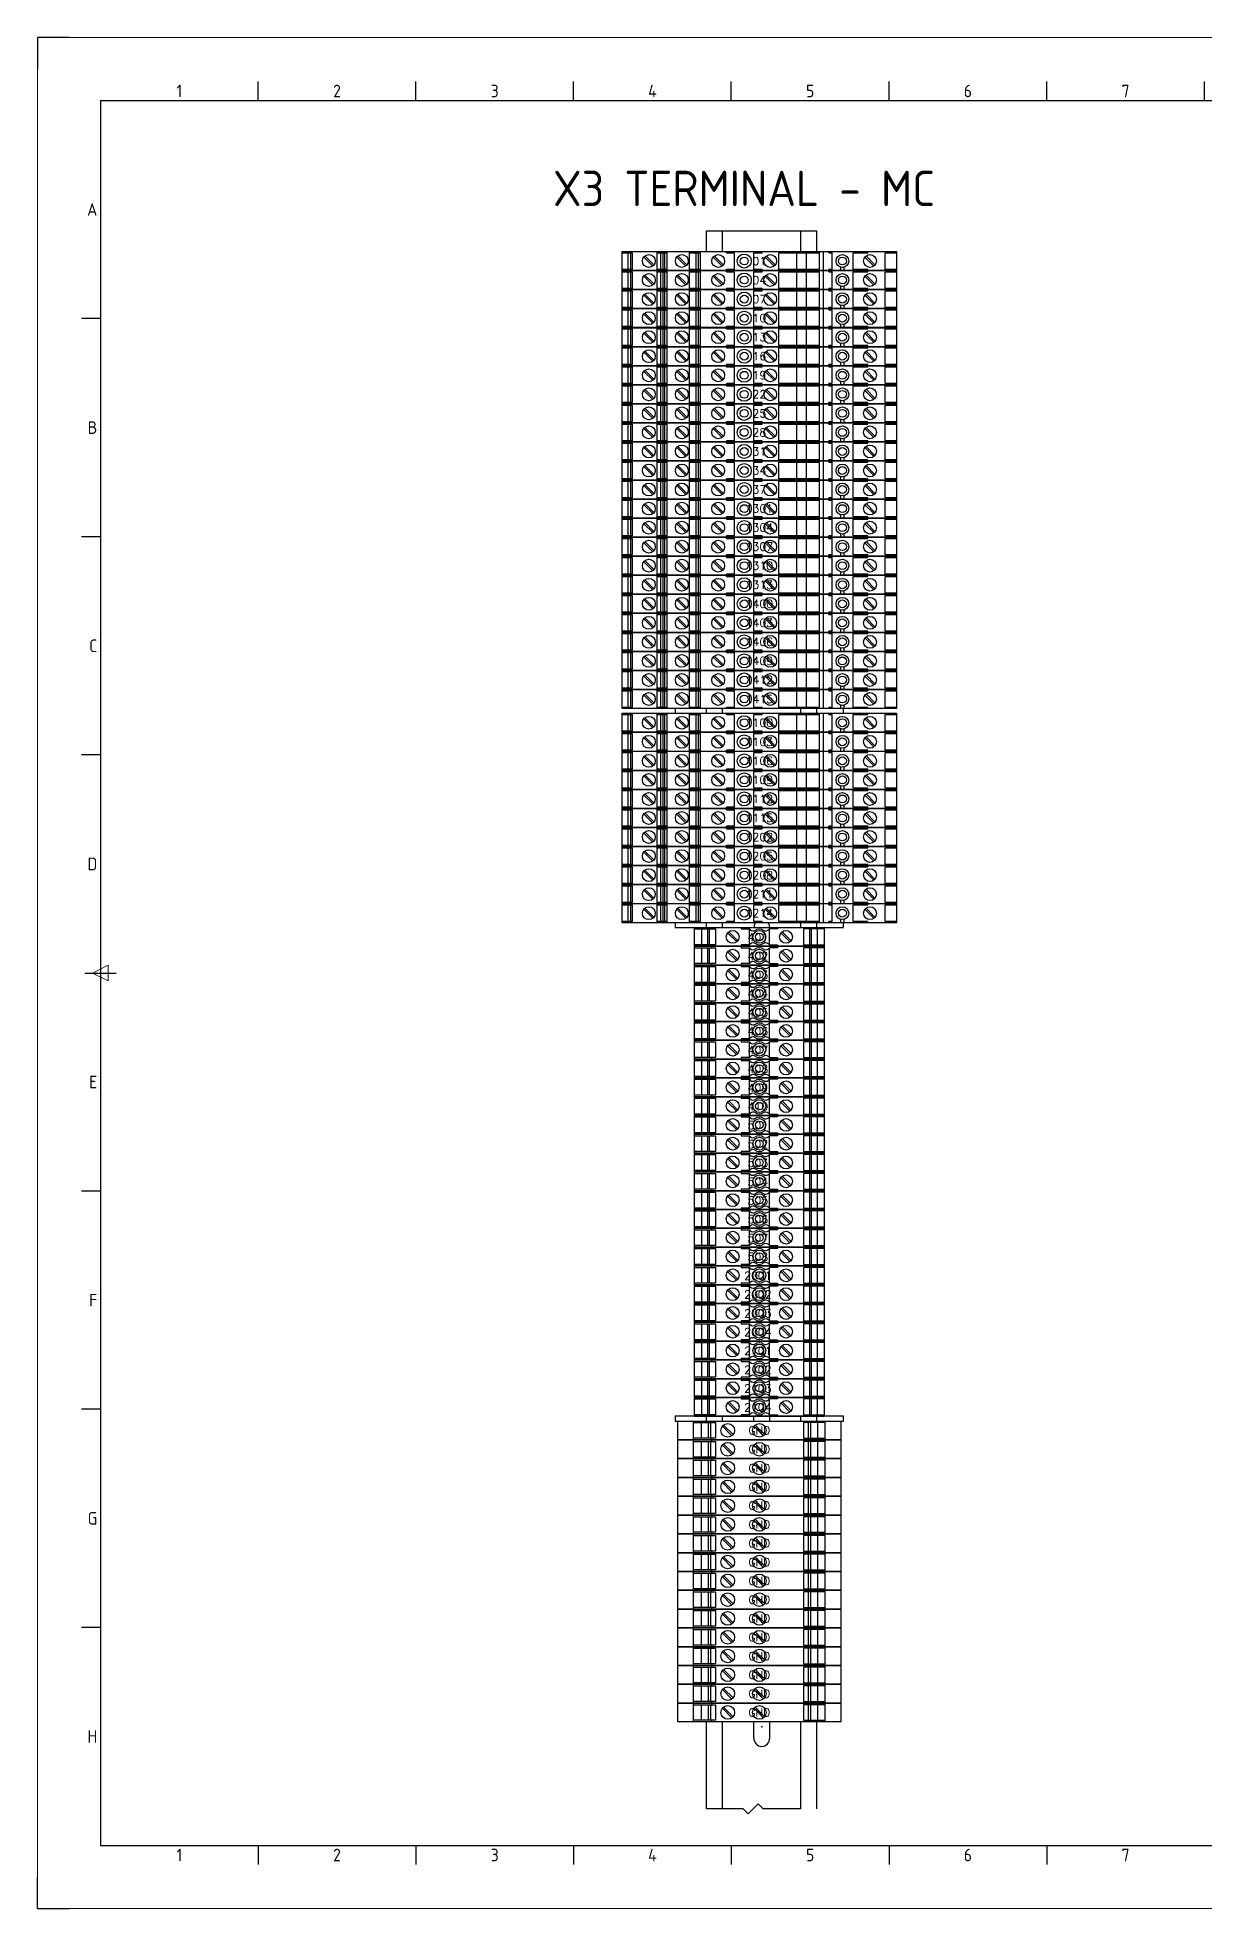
# Model space of a CAD drawing. Header units: inches. Extents: x 0 to 841, y 0 to 594.
# Drawn here: x 0 to 370, y 0 to 594 of the extents above; entities that cross this region are included whole.
import ezdxf
from ezdxf.enums import TextEntityAlignment as Align

# ---------------------------------------------------------------- set-up
doc = ezdxf.new("R2010")
doc.units = ezdxf.units.IN
doc.header["$LTSCALE"] = 12
for name, color, linetype in [('AE_BOR', 1, 'Continuous'), ('PTERM', 4, 'Continuous'), ('SYMS', 7, 'Continuous')]:
    doc.layers.add(name, color=color, linetype=linetype)
doc.styles.add('WD', font='romans.shx', dxfattribs={"bigfont": 'gbcbig.shx'})
doc.styles.add('WD_IEC', font='isocp2.shx', dxfattribs={"width": 0.9, "height": 4, "bigfont": 'gbcbig.shx'})

# ---------------------------------------------------------------- blocks, each defined once
blk = doc.blocks.new('gb_a1')
for p, q in [((20, 574), (20, 20)), ((20, 574), (821, 574)), ((20, 20), (821, 20))]:
    blk.add_line(p, q)
at = {"layer": 'AE_BOR', "lineweight": 30}
for p, q in [((10, 594), (0, 594)), ((0, 594), (0, 584)), ((0, 0), (0, 10)), ((0, 0), (10, 0))]:
    blk.add_line(p, q, dxfattribs=at)
at = {"layer": 'AE_BOR', "color": 1, "lineweight": 15}
for p, q in [((0, 594), (841, 594)), ((0, 0), (0, 594)), ((17.5, 297), (22.5, 299.5)), ((22.5, 294.5), (17.5, 297)), ((22.5, 299.5), (22.5, 294.5)), ((841, 0), (0, 0))]:
    blk.add_line(p, q, dxfattribs=at)
at = {"layer": 'AE_BOR'}
for p, q in [((70.0625, 574), (70.0625, 580)), ((120.125, 574), (120.125, 580)), ((170.1875, 574), (170.1875, 580)), ((220.25, 574), (220.25, 580)), ((270.3125, 574), (270.3125, 580)), ((320.375, 574), (320.375, 580)), ((370.4375, 574), (370.4375, 580)), ((20, 504.75), (14, 504.75)), ((20, 435.5), (14, 435.5)), ((20, 366.25), (14, 366.25)), ((20, 227.75), (14, 227.75)), ((20, 158.5), (14, 158.5)), ((20, 89.25), (14, 89.25)), ((70.0625, 20), (70.0625, 14)), ((120.125, 20), (120.125, 14)), ((170.1875, 20), (170.1875, 14)), ((220.25, 20), (220.25, 14)), ((270.3125, 20), (270.3125, 14)), ((320.375, 20), (320.375, 14))]:
    blk.add_line(p, q, dxfattribs=at)
at = {"layer": 'AE_BOR', "color": 2, "lineweight": 30}
blk.add_line((15, 297), (25, 297), dxfattribs=at)
at = {"layer": 'AE_BOR', "style": 'WD_IEC'}
for s, p in [('1', (45.03125, 575)), ('2', (95.09375, 575)), ('3', (145.15625, 575)), ('4', (195.21875, 575)), ('5', (245.28125, 575)), ('6', (295.34375, 575)), ('7', (345.40625, 575)), ('1', (45.03125, 15)), ('2', (95.09375, 15)), ('3', (145.15625, 15)), ('4', (195.21875, 15)), ('5', (245.28125, 15)), ('6', (295.34375, 15)), ('7', (345.40625, 15))]:
    blk.add_text(s, height=4, dxfattribs=at).set_placement(p, align=Align.CENTER)
for s, p in [('A', (19, 539.375)), ('B', (19, 470.125)), ('C', (19, 400.875)), ('D', (19, 331.625)), ('E', (19, 262.375)), ('F', (19, 193.125)), ('G', (19, 123.875)), ('H', (19, 54.625))]:
    blk.add_text(s, height=4, dxfattribs=at).set_placement(p, align=Align.MIDDLE_RIGHT)
blk = doc.blocks.new('VDIN7144$$1')
for p, q in [((-17.53, 850), (17.53, 850)), ((-17.53, 349.1), (-17.53, 850)), ((-12.45, 349.1), (-12.45, 850)), ((12.45, 349.1), (12.45, 850)), ((17.53, 349.1), (17.53, 850)), ((-2.54, 822.04), (-2.54, 828.96)), ((2.54, 822.04), (2.54, 828.96)), ((-2.54, 772.01), (-2.54, 778.92)), ((2.54, 772.01), (2.54, 778.92)), ((-2.54, 721.97), (-2.54, 728.88)), ((2.54, 721.97), (2.54, 728.88)), ((-2.54, 671.93), (-2.54, 678.84)), ((2.54, 671.93), (2.54, 678.84)), ((-2.54, 621.89), (-2.54, 628.8)), ((2.54, 621.89), (2.54, 628.8)), ((-2.54, 571.85), (-2.54, 578.77)), ((2.54, 571.85), (2.54, 578.77)), ((-2.54, 521.82), (-2.54, 528.73)), ((2.54, 521.82), (2.54, 528.73)), ((-2.54, 471.78), (-2.54, 478.69)), ((2.54, 471.78), (2.54, 478.69)), ((-2.54, 421.74), (-2.54, 428.65)), ((2.54, 421.74), (2.54, 428.65)), ((-2.54, 371.7), (-2.54, 378.61)), ((2.54, 371.7), (2.54, 378.61))]:
    blk.add_line(p, q)
for centre, start_param, end_param in [((0, 828.96), 4.712386, 7.853986), ((0, 822.04), 1.570796, 4.712386), ((0, 778.92), 4.712386, 7.853986), ((0, 772.01), 1.570796, 4.712386), ((0, 728.88), 4.712386, 7.853986), ((0, 721.97), 1.570796, 4.712386), ((0, 678.84), 4.712386, 7.853986), ((0, 671.93), 1.570796, 4.712386), ((0, 628.8), 4.712386, 7.853986), ((0, 621.89), 1.570796, 4.712386), ((0, 578.77), 4.712386, 7.853986), ((0, 571.85), 1.570796, 4.712386), ((0, 528.73), 4.712386, 7.853986), ((0, 521.82), 1.570796, 4.712386), ((0, 478.69), 4.712386, 7.853986), ((0, 471.78), 1.570796, 4.712386), ((0, 428.65), 4.712386, 7.853986), ((0, 421.74), 1.570796, 4.712386), ((0, 378.61), 4.712386, 7.853986), ((0, 371.7), 1.570796, 4.712386)]:
    blk.add_ellipse(centre, major_axis=(0, 2.77), ratio=0.917668, start_param=start_param, end_param=end_param)
for p in [(0, 825.5), (0, 775.46), (0, 725.42), (0, 675.39), (0, 625.35), (0, 575.31), (0, 525.27), (0, 475.23), (0, 425.2), (0, 375.16)]:
    blk.add_point(p)
at = {"layer": 'SYMS'}
for p, q in [((-1.13, 350.69), (-4.31, 347.51)), ((0.46, 349.1), (-1.13, 350.69)), ((-5.9, 349.1), (-17.53, 349.1)), ((-4.31, 347.51), (-5.9, 349.1)), ((12.45, 349.1), (0.46, 349.1))]:
    blk.add_line(p, q, dxfattribs=at)
blk = doc.blocks.new('1011-3jf')
at = {"style": 'WD', "flags": 1}
for tag, height, p in [('INST', 0.125, (0.008, 0.421)), ('LOC', 0.125, (0.008, 0.245)), ('CAT', 0.05, (0, -0.454)), ('WDBLKNAM', 0.05, (0, -0.525)), ('ASSYCODE', 0.05, (0, -0.684)), ('FP', 0.05, (0, -0.597)), ('FPT', 0.05, (0.141, -0.597))]:
    blk.add_attdef(tag, text='', height=height, dxfattribs=at).set_placement(p, align=Align.CENTER)
blk.add_attdef('L03PINL', text='', height=0.05, dxfattribs=at).set_placement((-1.317, -0.427), align=Align.MIDDLE_RIGHT)
blk.add_attdef('L03TERM', text='', height=0.1, dxfattribs=at).set_placement((0, -0.459), align=Align.MIDDLE_CENTER)
blk.add_attdef('L03PINR', text='', height=0.05, dxfattribs=at).set_placement((1.318, -0.427), align=Align.MIDDLE_LEFT)
blk.add_wipeout([(1.714, 0), (1.714, -0.238), (-1.714, -0.238), (-1.714, 0)])
for p, q in [((-1.277, -0.238), (-1.277, 0)), ((-1.153, -0.238), (-1.153, 0)), ((-0.872, -0.238), (-0.872, 0)), ((-0.412, -0.015), (-0.412, 0)), ((0.034, -0.015), (0.034, 0)), ((-1.714, -0.015), (-1.585, -0.015)), ((-1.585, -0.223), (-1.714, -0.223)), ((-1.638, -0.223), (-1.638, -0.015)), ((-1.608, -0.223), (-1.608, -0.015)), ((-1.585, -0.223), (-1.585, -0.015)), ((-1.332, -0.182), (-1.444, -0.07)), ((-1.318, -0.168), (-1.43, -0.056)), ((-1.277, -0.015), (-1.153, -0.015)), ((-1.153, -0.223), (-1.277, -0.223)), ((-1.233, -0.223), (-1.233, -0.015)), ((-1.202, -0.223), (-1.202, -0.015)), ((-1.182, -0.223), (-1.182, -0.015)), ((-0.92, -0.182), (-1.032, -0.07)), ((-0.906, -0.168), (-1.018, -0.056)), ((-0.872, -0.015), (-0.734, -0.015)), ((-0.734, -0.223), (-0.872, -0.223)), ((-0.788, -0.223), (-0.788, -0.015)), ((-0.76, -0.223), (-0.76, -0.015)), ((-0.734, -0.223), (-0.734, -0.015)), ((-0.465, -0.182), (-0.577, -0.07)), ((-0.451, -0.168), (-0.563, -0.056)), ((-0.412, -0.015), (-0.312, -0.015)), ((-0.412, -0.238), (-0.412, -0.223)), ((-0.312, -0.223), (-0.412, -0.223)), ((-0.312, -0.223), (-0.312, -0.015)), ((-0.067, -0.223), (-0.067, -0.015)), ((-0.067, -0.015), (0.034, -0.015)), ((0.034, -0.015), (-0.067, -0.015)), ((-0.067, -0.223), (0.034, -0.223)), ((0.034, -0.223), (-0.067, -0.223)), ((0.034, -0.238), (0.034, -0.223)), ((0.185, -0.182), (0.073, -0.07)), ((0.199, -0.168), (0.087, -0.056)), ((0.244, -0.223), (0.244, -0.015)), ((0.244, -0.015), (0.751, -0.015)), ((0.751, -0.223), (0.244, -0.223)), ((0.47, -0.223), (0.47, -0.015)), ((0.588, -0.223), (0.588, -0.015)), ((0.751, -0.238), (0.751, 0)), ((0.803, -0.238), (0.803, 0)), ((0.867, -0.015), (0.867, 0)), ((0.867, -0.015), (0.911, -0.015)), ((0.911, -0.223), (0.867, -0.223)), ((0.867, -0.238), (0.867, -0.223)), ((0.911, -0.223), (0.911, -0.015)), ((1.018, -0.238), (1.018, -0.196)), ((1.06, -0.238), (1.06, -0.196)), ((1.173, -0.223), (1.173, -0.015)), ((1.173, -0.015), (1.354, -0.015)), ((1.354, -0.223), (1.173, -0.223)), ((1.431, -0.182), (1.319, -0.07)), ((1.445, -0.168), (1.333, -0.056)), ((1.354, -0.015), (1.354, 0)), ((1.354, -0.238), (1.354, -0.223)), ((1.572, -0.223), (1.572, -0.015)), ((1.572, -0.015), (1.714, -0.015)), ((1.714, -0.223), (1.572, -0.223))]:
    blk.add_line(p, q)
blk.add_lwpolyline([(1.714, 0), (1.714, -0.238), (-1.714, -0.238), (-1.714, 0)], close=True)
for centre, radius in [((-1.381, -0.119), 0.08), ((-0.969, -0.119), 0.08), ((-0.514, -0.119), 0.08), ((-0.189, -0.119), 0.0875), ((-0.189, -0.119), 0.049), ((0.136, -0.119), 0.08), ((1.038, -0.119), 0.08), ((1.038, -0.119), 0.049), ((1.382, -0.119), 0.08)]:
    blk.add_circle(centre, radius)
for tag, height, p in [('P_TAGSTRIP', 0.125, (0.008, 0.068)), ('MFG', 0.05, (0, -0.382))]:
    blk.add_attdef(tag, text='', height=height, dxfattribs=at).set_placement(p, align=Align.CENTER)
at = {"style": 'WD', "width": 0.8}
for tag, p in [('L02WIRENOL', (-1.749, -0.242)), ('WIRENOL', (-1.749, -0.109)), ('L03WIRENOL', (-1.749, -0.374))]:
    blk.add_attdef(tag, text='', height=0.1, dxfattribs=at).set_placement(p, align=Align.MIDDLE_RIGHT)
at = {"style": 'WD'}
for tag in ['WIRENO', 'TERM']:
    blk.add_attdef(tag, text='', height=0.1, dxfattribs=at).set_placement((0, -0.119), align=Align.MIDDLE_CENTER)
at = {"style": 'WD', "width": 0.8}
for tag, p in [('WIRENOR', (1.75, -0.109)), ('L02WIRENOR', (1.75, -0.242)), ('L03WIRENOR', (1.75, -0.374))]:
    blk.add_attdef(tag, text='', height=0.1, dxfattribs=at).set_placement(p, align=Align.MIDDLE_LEFT)
at = {"style": 'WD', "flags": 1}
for tag, p in [('L02PINL', (-1.317, -0.362)), ('PINL', (-1.317, -0.296))]:
    blk.add_attdef(tag, text='', height=0.05, dxfattribs=at).set_placement(p, align=Align.MIDDLE_RIGHT)
blk.add_attdef('L02TERM', text='', height=0.1, dxfattribs=at).set_placement((0, -0.327), align=Align.MIDDLE_CENTER)
for tag, p in [('PINR', (1.318, -0.296)), ('L02PINR', (1.318, -0.362))]:
    blk.add_attdef(tag, text='', height=0.05, dxfattribs=at).set_placement(p, align=Align.MIDDLE_LEFT)
blk = doc.blocks.new('8WA1824')
blk.add_lwpolyline([(-1.05, -0.059), (1.05, -0.059), (1.05, 0), (-1.05, 0)], close=True)
blk = doc.blocks.new('1011-1df')
at = {"style": 'WD', "flags": 1}
for tag, height, p in [('INST', 0.125, (0.008, 0.421)), ('LOC', 0.125, (0.008, 0.245)), ('WDBLKNAM', 0.05, (0, -0.467)), ('ASSYCODE', 0.05, (0, -0.626)), ('FP', 0.05, (0, -0.539)), ('FPT', 0.05, (0.141, -0.539))]:
    blk.add_attdef(tag, text='', height=height, dxfattribs=at).set_placement(p, align=Align.CENTER)
blk.add_wipeout([(0.81, -0.235), (-0.81, -0.235), (-0.81, 0), (0.81, 0)])
for p, q in [((-0.81, -0.235), (-0.81, 0)), ((-0.81, 0), (0.81, 0)), ((-0.6, 0), (-0.6, -0.018)), ((-0.226, 0), (-0.226, -0.018)), ((-0.81, -0.018), (-0.55, -0.018)), ((-0.55, -0.217), (-0.81, -0.217)), ((-0.721, -0.018), (-0.721, -0.217)), ((-0.649, -0.018), (-0.649, -0.217)), ((-0.626, -0.018), (-0.626, -0.217)), ((-0.6, -0.217), (-0.6, -0.235)), ((-0.55, -0.018), (-0.55, -0.217)), ((-0.283, -0.181), (-0.396, -0.068)), ((-0.269, -0.167), (-0.382, -0.054)), ((-0.226, -0.018), (-0.125, -0.018)), ((-0.125, -0.217), (-0.226, -0.217)), ((-0.226, -0.217), (-0.226, -0.235)), ((-0.125, -0.217), (-0.125, -0.018)), ((0.226, -0.018), (0.125, -0.018)), ((0.125, -0.217), (0.125, -0.018)), ((0.125, -0.217), (0.226, -0.217)), ((0.226, 0), (0.226, -0.018)), ((0.226, -0.217), (0.226, -0.235)), ((0.382, -0.181), (0.269, -0.068)), ((0.396, -0.167), (0.283, -0.054)), ((0.81, -0.018), (0.55, -0.018)), ((0.55, -0.018), (0.55, -0.217)), ((0.55, -0.217), (0.81, -0.217)), ((0.6, 0), (0.6, -0.018)), ((0.6, -0.217), (0.6, -0.235)), ((0.626, -0.018), (0.626, -0.217)), ((0.649, -0.018), (0.649, -0.217)), ((0.721, -0.018), (0.721, -0.217)), ((0.81, 0), (0.81, -0.235)), ((0.81, -0.235), (-0.81, -0.235))]:
    blk.add_line(p, q)
blk.add_lwpolyline([(0.81, -0.235), (-0.81, -0.235), (-0.81, 0), (0.81, 0)], close=True)
for centre, radius in [((-0.333, -0.118), 0.08), ((0, -0.118), 0.08), ((0, -0.118), 0.0469), ((0.333, -0.118), 0.08)]:
    blk.add_circle(centre, radius)
for centre, radius, start, end in [((-0.076, 0.018), 0.0609, 216.5114, 283.3922), ((-0.076, -0.253), 0.0609, 76.6078, 143.4886), ((0, -0.118), 0.0985, 50.9846, 129.0154), ((0, -0.118), 0.0985, 230.9846, 309.0154), ((0.076, 0.018), 0.0609, 256.6078, 323.4886), ((0.076, -0.253), 0.0609, 36.5114, 103.3922)]:
    blk.add_arc(centre, radius, start, end)
for tag, height, p in [('P_TAGSTRIP', 0.125, (0.008, 0.068)), ('MFG', 0.05, (0, -0.324)), ('CAT', 0.05, (0, -0.396))]:
    blk.add_attdef(tag, text='', height=height, dxfattribs=at).set_placement(p, align=Align.CENTER)
at = {"style": 'WD', "width": 0.8}
blk.add_attdef('WIRENOL', text='', height=0.1, dxfattribs=at).set_placement((-0.868, -0.118), align=Align.MIDDLE_RIGHT)
at = {"style": 'WD', "flags": 1}
blk.add_attdef('TERMDESCL', text='', height=0.05, dxfattribs=at).set_placement((-0.866, -0.232), align=Align.MIDDLE_RIGHT)
at = {"style": 'WD'}
for tag in ['WIRENO', 'TERM']:
    blk.add_attdef(tag, text='', height=0.1, dxfattribs=at).set_placement((-0.018, -0.123), align=Align.MIDDLE_CENTER)
at = {"style": 'WD', "flags": 1}
blk.add_attdef('TERMDESCR', text='', height=0.05, dxfattribs=at).set_placement((0.88, -0.232), align=Align.MIDDLE_LEFT)
at = {"style": 'WD', "width": 0.8}
blk.add_attdef('WIRENOR', text='', height=0.1, dxfattribs=at).set_placement((0.88, -0.118), align=Align.MIDDLE_LEFT)
blk = doc.blocks.new('10111pf1')
at = {"style": 'WD', "flags": 1}
for tag, height, p in [('INST', 0.125, (0.008, 0.421)), ('LOC', 0.125, (0.008, 0.245)), ('WDBLKNAM', 0.05, (0, -0.494)), ('CAT', 0.05, (0, -0.422)), ('ASSYCODE', 0.05, (0, -0.652)), ('FP', 0.05, (0, -0.565)), ('FPT', 0.05, (0.141, -0.565))]:
    blk.add_attdef(tag, text='', height=height, dxfattribs=at).set_placement(p, align=Align.CENTER)
blk.add_wipeout([(1.018, -0.235), (-1.018, -0.235), (-1.018, 0), (1.018, 0)])
for p, q in [((-0.821, -0.235), (-0.821, 0)), ((-0.599, 0), (-0.599, -0.02)), ((-0.821, -0.02), (-0.55, -0.02)), ((-0.55, -0.215), (-0.821, -0.215)), ((-0.728, -0.02), (-0.728, -0.215)), ((-0.641, -0.02), (-0.641, -0.215)), ((-0.612, -0.02), (-0.612, -0.215)), ((-0.599, -0.215), (-0.599, -0.235)), ((-0.55, -0.02), (-0.55, -0.215)), ((-0.342, -0.184), (-0.462, -0.065)), ((-0.328, -0.17), (-0.448, -0.051)), ((0.053, -0.184), (-0.067, -0.065)), ((0.067, -0.17), (-0.053, -0.051)), ((0.821, -0.02), (0.55, -0.02)), ((0.55, -0.02), (0.55, -0.215)), ((0.55, -0.215), (0.821, -0.215)), ((0.599, 0), (0.599, -0.02)), ((0.599, -0.215), (0.599, -0.235)), ((0.612, -0.02), (0.612, -0.215)), ((0.641, -0.02), (0.641, -0.215)), ((0.728, -0.02), (0.728, -0.215)), ((0.821, -0.235), (0.821, 0))]:
    blk.add_line(p, q)
blk.add_lwpolyline([(1.018, -0.235), (-1.018, -0.235), (-1.018, 0), (1.018, 0)], close=True)
for centre in [(-0.395, -0.117), (0, -0.117)]:
    blk.add_circle(centre, 0.085)
for tag, height, p in [('P_TAGSTRIP', 0.125, (0.008, 0.068)), ('MFG', 0.05, (0, -0.351))]:
    blk.add_attdef(tag, text='', height=height, dxfattribs=at).set_placement(p, align=Align.CENTER)
at = {"style": 'WD', "width": 0.8}
blk.add_attdef('WIRENOL', text='', height=0.1, dxfattribs=at).set_placement((-1.087, -0.117), align=Align.MIDDLE_RIGHT)
at = {"style": 'WD', "flags": 1}
blk.add_attdef('TERMDESCL', text='', height=0.05, dxfattribs=at).set_placement((-1.085, -0.232), align=Align.MIDDLE_RIGHT)
at = {"style": 'WD'}
for tag in ['WIRENO', 'TERM']:
    blk.add_attdef(tag, text='', height=0.1, dxfattribs=at).set_placement((0, -0.117), align=Align.MIDDLE_CENTER)
at = {"style": 'WD', "flags": 1}
blk.add_attdef('TERMDESCR', text='', height=0.05, dxfattribs=at).set_placement((1.086, -0.232), align=Align.MIDDLE_LEFT)
at = {"style": 'WD', "width": 0.8}
blk.add_attdef('WIRENOR', text='', height=0.1, dxfattribs=at).set_placement((1.083, -0.117), align=Align.MIDDLE_LEFT)

msp = doc.modelspace()

# ---------------------------------------------------------------- block references
for name, p in [('gb_a1', (0, 0)), ('VDIN7144$$1', (229.91, -317.45))]:
    msp.add_blockref(name, p)

# ---------------------------------------------------------------- texts
at = {"style": 'WD_IEC'}
msp.add_text('X3 TERMINAL - MC', height=11.25, dxfattribs=at).set_placement((163.65, 540.45))

# ---------------------------------------------------------------- next in the draw order: block references
ref = msp.add_blockref('1011-3jf', (229.15, 526.04), dxfattribs=dict(xscale=25.40000000000001, yscale=25.40000000000001, zscale=25.40000000000001))
ref.add_attrib('TERM', '01', dxfattribs={"layer": 'PTERM', "height": 2.54, "style": 'WD'}).set_placement((229.15, 523.02), align=Align.MIDDLE_CENTER)

# ---------------------------------------------------------------- next in the draw order: block references
ref = msp.add_blockref('1011-3jf', (229.15, 520), dxfattribs=dict(xscale=25.40000000000001, yscale=25.40000000000001, zscale=25.40000000000001))
ref.add_attrib('TERM', '04', dxfattribs={"layer": 'PTERM', "height": 2.54, "style": 'WD'}).set_placement((229.15, 516.97), align=Align.MIDDLE_CENTER)

# ---------------------------------------------------------------- next in the draw order: block references
ref = msp.add_blockref('1011-3jf', (229.15, 513.95), dxfattribs=dict(xscale=25.40000000000001, yscale=25.40000000000001, zscale=25.40000000000001))
ref.add_attrib('TERM', '07', dxfattribs={"layer": 'PTERM', "height": 2.54, "style": 'WD'}).set_placement((229.15, 510.93), align=Align.MIDDLE_CENTER)

# ---------------------------------------------------------------- next in the draw order: block references
ref = msp.add_blockref('1011-3jf', (229.15, 507.91), dxfattribs=dict(xscale=25.40000000000001, yscale=25.40000000000001, zscale=25.40000000000001))
ref.add_attrib('TERM', '10', dxfattribs={"layer": 'PTERM', "height": 2.54, "style": 'WD'}).set_placement((229.15, 504.88), align=Align.MIDDLE_CENTER)

# ---------------------------------------------------------------- next in the draw order: block references
ref = msp.add_blockref('1011-3jf', (229.15, 501.86), dxfattribs=dict(xscale=25.40000000000001, yscale=25.40000000000001, zscale=25.40000000000001))
ref.add_attrib('TERM', '13', dxfattribs={"layer": 'PTERM', "height": 2.54, "style": 'WD'}).set_placement((229.15, 498.84), align=Align.MIDDLE_CENTER)

# ---------------------------------------------------------------- next in the draw order: block references
ref = msp.add_blockref('1011-3jf', (229.15, 495.82), dxfattribs=dict(xscale=25.40000000000001, yscale=25.40000000000001, zscale=25.40000000000001))
ref.add_attrib('TERM', '16', dxfattribs={"layer": 'PTERM', "height": 2.54, "style": 'WD'}).set_placement((229.15, 492.79), align=Align.MIDDLE_CENTER)

# ---------------------------------------------------------------- next in the draw order: block references
ref = msp.add_blockref('1011-3jf', (229.15, 489.77), dxfattribs=dict(xscale=25.40000000000001, yscale=25.40000000000001, zscale=25.40000000000001))
ref.add_attrib('TERM', '19', dxfattribs={"layer": 'PTERM', "height": 2.54, "style": 'WD'}).set_placement((229.15, 486.75), align=Align.MIDDLE_CENTER)

# ---------------------------------------------------------------- next in the draw order: block references
ref = msp.add_blockref('1011-3jf', (229.15, 483.73), dxfattribs=dict(xscale=25.40000000000001, yscale=25.40000000000001, zscale=25.40000000000001))
ref.add_attrib('TERM', '22', dxfattribs={"layer": 'PTERM', "height": 2.54, "style": 'WD'}).set_placement((229.15, 480.7), align=Align.MIDDLE_CENTER)

# ---------------------------------------------------------------- next in the draw order: block references
ref = msp.add_blockref('1011-3jf', (229.15, 477.68), dxfattribs=dict(xscale=25.40000000000001, yscale=25.40000000000001, zscale=25.40000000000001))
ref.add_attrib('TERM', '25', dxfattribs={"layer": 'PTERM', "height": 2.54, "style": 'WD'}).set_placement((229.15, 474.66), align=Align.MIDDLE_CENTER)

# ---------------------------------------------------------------- next in the draw order: block references
ref = msp.add_blockref('1011-3jf', (229.15, 471.64), dxfattribs=dict(xscale=25.40000000000001, yscale=25.40000000000001, zscale=25.40000000000001))
ref.add_attrib('TERM', '28', dxfattribs={"layer": 'PTERM', "height": 2.54, "style": 'WD'}).set_placement((229.15, 468.61), align=Align.MIDDLE_CENTER)

# ---------------------------------------------------------------- next in the draw order: block references
ref = msp.add_blockref('1011-3jf', (229.15, 465.59), dxfattribs=dict(xscale=25.40000000000001, yscale=25.40000000000001, zscale=25.40000000000001))
ref.add_attrib('TERM', '31', dxfattribs={"layer": 'PTERM', "height": 2.54, "style": 'WD'}).set_placement((229.15, 462.57), align=Align.MIDDLE_CENTER)

# ---------------------------------------------------------------- next in the draw order: block references
ref = msp.add_blockref('1011-3jf', (229.15, 459.54), dxfattribs=dict(xscale=25.40000000000001, yscale=25.40000000000001, zscale=25.40000000000001))
ref.add_attrib('TERM', '34', dxfattribs={"layer": 'PTERM', "height": 2.54, "style": 'WD'}).set_placement((229.15, 456.52), align=Align.MIDDLE_CENTER)

# ---------------------------------------------------------------- next in the draw order: block references
ref = msp.add_blockref('1011-3jf', (229.15, 453.5), dxfattribs=dict(xscale=25.40000000000001, yscale=25.40000000000001, zscale=25.40000000000001))
ref.add_attrib('TERM', '37', dxfattribs={"layer": 'PTERM', "height": 2.54, "style": 'WD'}).set_placement((229.15, 450.48), align=Align.MIDDLE_CENTER)

# ---------------------------------------------------------------- next in the draw order: block references
ref = msp.add_blockref('1011-3jf', (229.15, 447.45), dxfattribs=dict(xscale=25.40000000000001, yscale=25.40000000000001, zscale=25.40000000000001))
ref.add_attrib('TERM', '1301', dxfattribs={"layer": 'PTERM', "height": 2.54, "style": 'WD'}).set_placement((229.15, 444.43), align=Align.MIDDLE_CENTER)

# ---------------------------------------------------------------- next in the draw order: block references
ref = msp.add_blockref('1011-3jf', (229.15, 441.41), dxfattribs=dict(xscale=25.40000000000001, yscale=25.40000000000001, zscale=25.40000000000001))
ref.add_attrib('TERM', '1304', dxfattribs={"layer": 'PTERM', "height": 2.54, "style": 'WD'}).set_placement((229.15, 438.39), align=Align.MIDDLE_CENTER)

# ---------------------------------------------------------------- next in the draw order: block references
ref = msp.add_blockref('1011-3jf', (229.15, 435.36), dxfattribs=dict(xscale=25.40000000000001, yscale=25.40000000000001, zscale=25.40000000000001))
ref.add_attrib('TERM', '1307', dxfattribs={"layer": 'PTERM', "height": 2.54, "style": 'WD'}).set_placement((229.15, 432.34), align=Align.MIDDLE_CENTER)

# ---------------------------------------------------------------- next in the draw order: block references
ref = msp.add_blockref('1011-3jf', (229.15, 429.32), dxfattribs=dict(xscale=25.40000000000001, yscale=25.40000000000001, zscale=25.40000000000001))
ref.add_attrib('TERM', '1310', dxfattribs={"layer": 'PTERM', "height": 2.54, "style": 'WD'}).set_placement((229.15, 426.3), align=Align.MIDDLE_CENTER)

# ---------------------------------------------------------------- next in the draw order: block references
ref = msp.add_blockref('1011-3jf', (229.15, 423.27), dxfattribs=dict(xscale=25.40000000000001, yscale=25.40000000000001, zscale=25.40000000000001))
ref.add_attrib('TERM', '1313', dxfattribs={"layer": 'PTERM', "height": 2.54, "style": 'WD'}).set_placement((229.15, 420.25), align=Align.MIDDLE_CENTER)

# ---------------------------------------------------------------- next in the draw order: block references
ref = msp.add_blockref('1011-3jf', (229.15, 417.23), dxfattribs=dict(xscale=25.40000000000001, yscale=25.40000000000001, zscale=25.40000000000001))
ref.add_attrib('TERM', '1400', dxfattribs={"layer": 'PTERM', "height": 2.54, "style": 'WD'}).set_placement((229.15, 414.2), align=Align.MIDDLE_CENTER)

# ---------------------------------------------------------------- next in the draw order: block references
ref = msp.add_blockref('1011-3jf', (229.15, 411.18), dxfattribs=dict(xscale=25.40000000000001, yscale=25.40000000000001, zscale=25.40000000000001))
ref.add_attrib('TERM', '1403', dxfattribs={"layer": 'PTERM', "height": 2.54, "style": 'WD'}).set_placement((229.15, 408.16), align=Align.MIDDLE_CENTER)

# ---------------------------------------------------------------- next in the draw order: block references
ref = msp.add_blockref('1011-3jf', (229.15, 405.14), dxfattribs=dict(xscale=25.40000000000001, yscale=25.40000000000001, zscale=25.40000000000001))
ref.add_attrib('TERM', '1406', dxfattribs={"layer": 'PTERM', "height": 2.54, "style": 'WD'}).set_placement((229.15, 402.11), align=Align.MIDDLE_CENTER)

# ---------------------------------------------------------------- next in the draw order: block references
ref = msp.add_blockref('1011-3jf', (229.15, 399.09), dxfattribs=dict(xscale=25.40000000000001, yscale=25.40000000000001, zscale=25.40000000000001))
ref.add_attrib('TERM', '1409', dxfattribs={"layer": 'PTERM', "height": 2.54, "style": 'WD'}).set_placement((229.15, 396.07), align=Align.MIDDLE_CENTER)

# ---------------------------------------------------------------- next in the draw order: block references
ref = msp.add_blockref('1011-3jf', (229.15, 393.05), dxfattribs=dict(xscale=25.40000000000001, yscale=25.40000000000001, zscale=25.40000000000001))
ref.add_attrib('TERM', '1412', dxfattribs={"layer": 'PTERM', "height": 2.54, "style": 'WD'}).set_placement((229.15, 390.02), align=Align.MIDDLE_CENTER)

# ---------------------------------------------------------------- next in the draw order: block references
ref = msp.add_blockref('1011-3jf', (229.15, 387), dxfattribs=dict(xscale=25.40000000000001, yscale=25.40000000000001, zscale=25.40000000000001))
ref.add_attrib('TERM', '1415', dxfattribs={"layer": 'PTERM', "height": 2.54, "style": 'WD'}).set_placement((229.15, 383.98), align=Align.MIDDLE_CENTER)

# ---------------------------------------------------------------- next in the draw order: block references
at = {"xscale": 25.40000000000001, "yscale": 25.40000000000001, "zscale": 25.40000000000001}
msp.add_blockref('8WA1824', (229.15, 380.96), dxfattribs=at)

# ---------------------------------------------------------------- next in the draw order: block references
ref = msp.add_blockref('1011-3jf', (229.15, 379.46), dxfattribs=dict(xscale=25.40000000000001, yscale=25.40000000000001, zscale=25.40000000000001))
ref.add_attrib('TERM', '1100', dxfattribs={"layer": 'PTERM', "height": 2.54, "style": 'WD'}).set_placement((229.15, 376.43), align=Align.MIDDLE_CENTER)

# ---------------------------------------------------------------- next in the draw order: block references
ref = msp.add_blockref('1011-3jf', (229.15, 373.41), dxfattribs=dict(xscale=25.40000000000001, yscale=25.40000000000001, zscale=25.40000000000001))
ref.add_attrib('TERM', '1103', dxfattribs={"layer": 'PTERM', "height": 2.54, "style": 'WD'}).set_placement((229.15, 370.39), align=Align.MIDDLE_CENTER)

# ---------------------------------------------------------------- next in the draw order: block references
ref = msp.add_blockref('1011-3jf', (229.15, 367.37), dxfattribs=dict(xscale=25.40000000000001, yscale=25.40000000000001, zscale=25.40000000000001))
ref.add_attrib('TERM', '1106', dxfattribs={"layer": 'PTERM', "height": 2.54, "style": 'WD'}).set_placement((229.15, 364.34), align=Align.MIDDLE_CENTER)

# ---------------------------------------------------------------- next in the draw order: block references
ref = msp.add_blockref('1011-3jf', (229.15, 361.32), dxfattribs=dict(xscale=25.40000000000001, yscale=25.40000000000001, zscale=25.40000000000001))
ref.add_attrib('TERM', '1109', dxfattribs={"layer": 'PTERM', "height": 2.54, "style": 'WD'}).set_placement((229.15, 358.3), align=Align.MIDDLE_CENTER)

# ---------------------------------------------------------------- next in the draw order: block references
ref = msp.add_blockref('1011-3jf', (229.15, 355.28), dxfattribs=dict(xscale=25.40000000000001, yscale=25.40000000000001, zscale=25.40000000000001))
ref.add_attrib('TERM', '1112', dxfattribs={"layer": 'PTERM', "height": 2.54, "style": 'WD'}).set_placement((229.15, 352.25), align=Align.MIDDLE_CENTER)

# ---------------------------------------------------------------- next in the draw order: block references
ref = msp.add_blockref('1011-3jf', (229.15, 349.23), dxfattribs=dict(xscale=25.40000000000001, yscale=25.40000000000001, zscale=25.40000000000001))
ref.add_attrib('TERM', '1115', dxfattribs={"layer": 'PTERM', "height": 2.54, "style": 'WD'}).set_placement((229.15, 346.21), align=Align.MIDDLE_CENTER)

# ---------------------------------------------------------------- next in the draw order: block references
ref = msp.add_blockref('1011-3jf', (229.15, 343.19), dxfattribs=dict(xscale=25.40000000000001, yscale=25.40000000000001, zscale=25.40000000000001))
ref.add_attrib('TERM', '1202', dxfattribs={"layer": 'PTERM', "height": 2.54, "style": 'WD'}).set_placement((229.15, 340.16), align=Align.MIDDLE_CENTER)

# ---------------------------------------------------------------- next in the draw order: block references
ref = msp.add_blockref('1011-3jf', (229.15, 337.14), dxfattribs=dict(xscale=25.40000000000001, yscale=25.40000000000001, zscale=25.40000000000001))
ref.add_attrib('TERM', '1205', dxfattribs={"layer": 'PTERM', "height": 2.54, "style": 'WD'}).set_placement((229.15, 334.12), align=Align.MIDDLE_CENTER)

# ---------------------------------------------------------------- next in the draw order: block references
ref = msp.add_blockref('1011-3jf', (229.15, 331.1), dxfattribs=dict(xscale=25.40000000000001, yscale=25.40000000000001, zscale=25.40000000000001))
ref.add_attrib('TERM', '1208', dxfattribs={"layer": 'PTERM', "height": 2.54, "style": 'WD'}).set_placement((229.15, 328.07), align=Align.MIDDLE_CENTER)

# ---------------------------------------------------------------- next in the draw order: block references
ref = msp.add_blockref('1011-3jf', (229.15, 325.05), dxfattribs=dict(xscale=25.40000000000001, yscale=25.40000000000001, zscale=25.40000000000001))
ref.add_attrib('TERM', '1211', dxfattribs={"layer": 'PTERM', "height": 2.54, "style": 'WD'}).set_placement((229.15, 322.03), align=Align.MIDDLE_CENTER)

# ---------------------------------------------------------------- next in the draw order: block references
ref = msp.add_blockref('1011-3jf', (229.15, 319.01), dxfattribs=dict(xscale=25.40000000000001, yscale=25.40000000000001, zscale=25.40000000000001))
ref.add_attrib('TERM', '1214', dxfattribs={"layer": 'PTERM', "height": 2.54, "style": 'WD'}).set_placement((229.15, 315.98), align=Align.MIDDLE_CENTER)

# ---------------------------------------------------------------- next in the draw order: block references
msp.add_blockref('8WA1824', (229.15, 312.96), dxfattribs=at)

# ---------------------------------------------------------------- next in the draw order: block references
ref = msp.add_blockref('1011-1df', (229.15, 311.46), dxfattribs=dict(xscale=25.40000000000001, yscale=25.40000000000001, zscale=25.40000000000001))
ref.add_attrib('TERM', '401', dxfattribs={"layer": 'PTERM', "height": 2.54, "style": 'WD'}).set_placement((228.69, 308.34), align=Align.MIDDLE_CENTER)

# ---------------------------------------------------------------- next in the draw order: block references
ref = msp.add_blockref('1011-1df', (229.15, 305.49), dxfattribs=dict(xscale=25.40000000000001, yscale=25.40000000000001, zscale=25.40000000000001))
ref.add_attrib('TERM', '402', dxfattribs={"layer": 'PTERM', "height": 2.54, "style": 'WD'}).set_placement((228.69, 302.38), align=Align.MIDDLE_CENTER)

# ---------------------------------------------------------------- next in the draw order: block references
ref = msp.add_blockref('1011-1df', (229.15, 299.52), dxfattribs=dict(xscale=25.40000000000001, yscale=25.40000000000001, zscale=25.40000000000001))
ref.add_attrib('TERM', '403', dxfattribs={"layer": 'PTERM', "height": 2.54, "style": 'WD'}).set_placement((228.69, 296.41), align=Align.MIDDLE_CENTER)

# ---------------------------------------------------------------- next in the draw order: block references
ref = msp.add_blockref('1011-1df', (229.15, 293.55), dxfattribs=dict(xscale=25.40000000000001, yscale=25.40000000000001, zscale=25.40000000000001))
ref.add_attrib('TERM', '404', dxfattribs={"layer": 'PTERM', "height": 2.54, "style": 'WD'}).set_placement((228.69, 290.44), align=Align.MIDDLE_CENTER)

# ---------------------------------------------------------------- next in the draw order: block references
ref = msp.add_blockref('1011-1df', (229.15, 287.58), dxfattribs=dict(xscale=25.40000000000001, yscale=25.40000000000001, zscale=25.40000000000001))
ref.add_attrib('TERM', '405', dxfattribs={"layer": 'PTERM', "height": 2.54, "style": 'WD'}).set_placement((228.69, 284.47), align=Align.MIDDLE_CENTER)

# ---------------------------------------------------------------- next in the draw order: block references
ref = msp.add_blockref('1011-1df', (229.15, 281.61), dxfattribs=dict(xscale=25.40000000000001, yscale=25.40000000000001, zscale=25.40000000000001))
ref.add_attrib('TERM', '406', dxfattribs={"layer": 'PTERM', "height": 2.54, "style": 'WD'}).set_placement((228.69, 278.5), align=Align.MIDDLE_CENTER)

# ---------------------------------------------------------------- next in the draw order: block references
ref = msp.add_blockref('1011-1df', (229.15, 275.65), dxfattribs=dict(xscale=25.40000000000001, yscale=25.40000000000001, zscale=25.40000000000001))
ref.add_attrib('TERM', '407', dxfattribs={"layer": 'PTERM', "height": 2.54, "style": 'WD'}).set_placement((228.69, 272.53), align=Align.MIDDLE_CENTER)

# ---------------------------------------------------------------- next in the draw order: block references
ref = msp.add_blockref('1011-1df', (229.15, 269.68), dxfattribs=dict(xscale=25.40000000000001, yscale=25.40000000000001, zscale=25.40000000000001))
ref.add_attrib('TERM', '408', dxfattribs={"layer": 'PTERM', "height": 2.54, "style": 'WD'}).set_placement((228.69, 266.56), align=Align.MIDDLE_CENTER)

# ---------------------------------------------------------------- next in the draw order: block references
ref = msp.add_blockref('1011-1df', (229.15, 263.71), dxfattribs=dict(xscale=25.40000000000001, yscale=25.40000000000001, zscale=25.40000000000001))
ref.add_attrib('TERM', '409', dxfattribs={"layer": 'PTERM', "height": 2.54, "style": 'WD'}).set_placement((228.69, 260.59), align=Align.MIDDLE_CENTER)

# ---------------------------------------------------------------- next in the draw order: block references
ref = msp.add_blockref('1011-1df', (229.15, 257.74), dxfattribs=dict(xscale=25.40000000000001, yscale=25.40000000000001, zscale=25.40000000000001))
ref.add_attrib('TERM', '410', dxfattribs={"layer": 'PTERM', "height": 2.54, "style": 'WD'}).set_placement((228.69, 254.62), align=Align.MIDDLE_CENTER)

# ---------------------------------------------------------------- next in the draw order: block references
ref = msp.add_blockref('1011-1df', (229.15, 251.77), dxfattribs=dict(xscale=25.40000000000001, yscale=25.40000000000001, zscale=25.40000000000001))
ref.add_attrib('TERM', '501', dxfattribs={"layer": 'PTERM', "height": 2.54, "style": 'WD'}).set_placement((228.69, 248.65), align=Align.MIDDLE_CENTER)

# ---------------------------------------------------------------- next in the draw order: block references
ref = msp.add_blockref('1011-1df', (229.15, 245.8), dxfattribs=dict(xscale=25.40000000000001, yscale=25.40000000000001, zscale=25.40000000000001))
ref.add_attrib('TERM', '502', dxfattribs={"layer": 'PTERM', "height": 2.54, "style": 'WD'}).set_placement((228.69, 242.69), align=Align.MIDDLE_CENTER)

# ---------------------------------------------------------------- next in the draw order: block references
ref = msp.add_blockref('1011-1df', (229.15, 239.83), dxfattribs=dict(xscale=25.40000000000001, yscale=25.40000000000001, zscale=25.40000000000001))
ref.add_attrib('TERM', '503', dxfattribs={"layer": 'PTERM', "height": 2.54, "style": 'WD'}).set_placement((228.69, 236.72), align=Align.MIDDLE_CENTER)

# ---------------------------------------------------------------- next in the draw order: block references
ref = msp.add_blockref('1011-1df', (229.15, 233.86), dxfattribs=dict(xscale=25.40000000000001, yscale=25.40000000000001, zscale=25.40000000000001))
ref.add_attrib('TERM', '504', dxfattribs={"layer": 'PTERM', "height": 2.54, "style": 'WD'}).set_placement((228.69, 230.75), align=Align.MIDDLE_CENTER)

# ---------------------------------------------------------------- next in the draw order: block references
ref = msp.add_blockref('1011-1df', (229.15, 227.89), dxfattribs=dict(xscale=25.40000000000001, yscale=25.40000000000001, zscale=25.40000000000001))
ref.add_attrib('TERM', '505', dxfattribs={"layer": 'PTERM', "height": 2.54, "style": 'WD'}).set_placement((228.69, 224.78), align=Align.MIDDLE_CENTER)

# ---------------------------------------------------------------- next in the draw order: block references
ref = msp.add_blockref('1011-1df', (229.15, 221.92), dxfattribs=dict(xscale=25.40000000000001, yscale=25.40000000000001, zscale=25.40000000000001))
ref.add_attrib('TERM', '506', dxfattribs={"layer": 'PTERM', "height": 2.54, "style": 'WD'}).set_placement((228.69, 218.81), align=Align.MIDDLE_CENTER)

# ---------------------------------------------------------------- next in the draw order: block references
ref = msp.add_blockref('1011-1df', (229.15, 215.96), dxfattribs=dict(xscale=25.40000000000001, yscale=25.40000000000001, zscale=25.40000000000001))
ref.add_attrib('TERM', '507', dxfattribs={"layer": 'PTERM', "height": 2.54, "style": 'WD'}).set_placement((228.69, 212.84), align=Align.MIDDLE_CENTER)

# ---------------------------------------------------------------- next in the draw order: block references
ref = msp.add_blockref('1011-1df', (229.15, 209.99), dxfattribs=dict(xscale=25.40000000000001, yscale=25.40000000000001, zscale=25.40000000000001))
ref.add_attrib('TERM', '508', dxfattribs={"layer": 'PTERM', "height": 2.54, "style": 'WD'}).set_placement((228.69, 206.87), align=Align.MIDDLE_CENTER)

# ---------------------------------------------------------------- next in the draw order: block references
ref = msp.add_blockref('1011-1df', (229.15, 204.02), dxfattribs=dict(xscale=25.40000000000001, yscale=25.40000000000001, zscale=25.40000000000001))
ref.add_attrib('TERM', '2001', dxfattribs={"layer": 'PTERM', "height": 2.54, "style": 'WD'}).set_placement((228.69, 200.9), align=Align.MIDDLE_CENTER)

# ---------------------------------------------------------------- next in the draw order: block references
ref = msp.add_blockref('1011-1df', (229.15, 198.05), dxfattribs=dict(xscale=25.40000000000001, yscale=25.40000000000001, zscale=25.40000000000001))
ref.add_attrib('TERM', '2002', dxfattribs={"layer": 'PTERM', "height": 2.54, "style": 'WD'}).set_placement((228.69, 194.93), align=Align.MIDDLE_CENTER)

# ---------------------------------------------------------------- next in the draw order: block references
ref = msp.add_blockref('1011-1df', (229.15, 192.08), dxfattribs=dict(xscale=25.40000000000001, yscale=25.40000000000001, zscale=25.40000000000001))
ref.add_attrib('TERM', '2003', dxfattribs={"layer": 'PTERM', "height": 2.54, "style": 'WD'}).set_placement((228.69, 188.96), align=Align.MIDDLE_CENTER)

# ---------------------------------------------------------------- next in the draw order: block references
ref = msp.add_blockref('1011-1df', (229.15, 186.11), dxfattribs=dict(xscale=25.40000000000001, yscale=25.40000000000001, zscale=25.40000000000001))
ref.add_attrib('TERM', '2004', dxfattribs={"layer": 'PTERM', "height": 2.54, "style": 'WD'}).set_placement((228.69, 183), align=Align.MIDDLE_CENTER)

# ---------------------------------------------------------------- next in the draw order: block references
ref = msp.add_blockref('1011-1df', (229.15, 180.14), dxfattribs=dict(xscale=25.40000000000001, yscale=25.40000000000001, zscale=25.40000000000001))
ref.add_attrib('TERM', '2101', dxfattribs={"layer": 'PTERM', "height": 2.54, "style": 'WD'}).set_placement((228.69, 177.03), align=Align.MIDDLE_CENTER)

# ---------------------------------------------------------------- next in the draw order: block references
ref = msp.add_blockref('1011-1df', (229.15, 174.17), dxfattribs=dict(xscale=25.40000000000001, yscale=25.40000000000001, zscale=25.40000000000001))
ref.add_attrib('TERM', '2102', dxfattribs={"layer": 'PTERM', "height": 2.54, "style": 'WD'}).set_placement((228.69, 171.06), align=Align.MIDDLE_CENTER)

# ---------------------------------------------------------------- next in the draw order: block references
ref = msp.add_blockref('1011-1df', (229.15, 168.2), dxfattribs=dict(xscale=25.40000000000001, yscale=25.40000000000001, zscale=25.40000000000001))
ref.add_attrib('TERM', '2103', dxfattribs={"layer": 'PTERM', "height": 2.54, "style": 'WD'}).set_placement((228.69, 165.09), align=Align.MIDDLE_CENTER)

# ---------------------------------------------------------------- next in the draw order: block references
ref = msp.add_blockref('1011-1df', (229.15, 162.23), dxfattribs=dict(xscale=25.40000000000001, yscale=25.40000000000001, zscale=25.40000000000001))
ref.add_attrib('TERM', '2104', dxfattribs={"layer": 'PTERM', "height": 2.54, "style": 'WD'}).set_placement((228.69, 159.12), align=Align.MIDDLE_CENTER)

# ---------------------------------------------------------------- next in the draw order: block references
msp.add_blockref('8WA1824', (229.15, 156.27), dxfattribs=at)

# ---------------------------------------------------------------- next in the draw order: block references
ref = msp.add_blockref('10111pf1', (229.15, 154.77), dxfattribs=dict(xscale=25.40000000000001, yscale=25.40000000000001, zscale=25.40000000000001))
ref.add_attrib('TERM', 'GND', dxfattribs={"layer": 'PTERM', "height": 2.54, "style": 'WD'}).set_placement((229.15, 151.78), align=Align.MIDDLE_CENTER)

# ---------------------------------------------------------------- next in the draw order: block references
ref = msp.add_blockref('10111pf1', (229.15, 148.8), dxfattribs=dict(xscale=25.40000000000001, yscale=25.40000000000001, zscale=25.40000000000001))
ref.add_attrib('TERM', 'GND', dxfattribs={"layer": 'PTERM', "height": 2.54, "style": 'WD'}).set_placement((229.15, 145.81), align=Align.MIDDLE_CENTER)

# ---------------------------------------------------------------- next in the draw order: block references
ref = msp.add_blockref('10111pf1', (229.15, 142.83), dxfattribs=dict(xscale=25.40000000000001, yscale=25.40000000000001, zscale=25.40000000000001))
ref.add_attrib('TERM', 'GND', dxfattribs={"layer": 'PTERM', "height": 2.54, "style": 'WD'}).set_placement((229.15, 139.84), align=Align.MIDDLE_CENTER)

# ---------------------------------------------------------------- next in the draw order: block references
ref = msp.add_blockref('10111pf1', (229.15, 136.86), dxfattribs=dict(xscale=25.40000000000001, yscale=25.40000000000001, zscale=25.40000000000001))
ref.add_attrib('TERM', 'GND', dxfattribs={"layer": 'PTERM', "height": 2.54, "style": 'WD'}).set_placement((229.15, 133.87), align=Align.MIDDLE_CENTER)

# ---------------------------------------------------------------- next in the draw order: block references
ref = msp.add_blockref('10111pf1', (229.15, 130.89), dxfattribs=dict(xscale=25.40000000000001, yscale=25.40000000000001, zscale=25.40000000000001))
ref.add_attrib('TERM', 'GND', dxfattribs={"layer": 'PTERM', "height": 2.54, "style": 'WD'}).set_placement((229.15, 127.91), align=Align.MIDDLE_CENTER)

# ---------------------------------------------------------------- next in the draw order: block references
ref = msp.add_blockref('10111pf1', (229.15, 124.92), dxfattribs=dict(xscale=25.40000000000001, yscale=25.40000000000001, zscale=25.40000000000001))
ref.add_attrib('TERM', 'GND', dxfattribs={"layer": 'PTERM', "height": 2.54, "style": 'WD'}).set_placement((229.15, 121.94), align=Align.MIDDLE_CENTER)

# ---------------------------------------------------------------- next in the draw order: block references
ref = msp.add_blockref('10111pf1', (229.15, 118.95), dxfattribs=dict(xscale=25.40000000000001, yscale=25.40000000000001, zscale=25.40000000000001))
ref.add_attrib('TERM', 'GND', dxfattribs={"layer": 'PTERM', "height": 2.54, "style": 'WD'}).set_placement((229.15, 115.97), align=Align.MIDDLE_CENTER)

# ---------------------------------------------------------------- next in the draw order: block references
ref = msp.add_blockref('10111pf1', (229.15, 112.98), dxfattribs=dict(xscale=25.40000000000001, yscale=25.40000000000001, zscale=25.40000000000001))
ref.add_attrib('TERM', 'GND', dxfattribs={"layer": 'PTERM', "height": 2.54, "style": 'WD'}).set_placement((229.15, 110), align=Align.MIDDLE_CENTER)

# ---------------------------------------------------------------- next in the draw order: block references
ref = msp.add_blockref('10111pf1', (229.15, 107.01), dxfattribs=dict(xscale=25.40000000000001, yscale=25.40000000000001, zscale=25.40000000000001))
ref.add_attrib('TERM', 'GND', dxfattribs={"layer": 'PTERM', "height": 2.54, "style": 'WD'}).set_placement((229.15, 104.03), align=Align.MIDDLE_CENTER)

# ---------------------------------------------------------------- next in the draw order: block references
ref = msp.add_blockref('10111pf1', (229.15, 101.04), dxfattribs=dict(xscale=25.40000000000001, yscale=25.40000000000001, zscale=25.40000000000001))
ref.add_attrib('TERM', 'GND', dxfattribs={"layer": 'PTERM', "height": 2.54, "style": 'WD'}).set_placement((229.15, 98.06), align=Align.MIDDLE_CENTER)

# ---------------------------------------------------------------- next in the draw order: block references
ref = msp.add_blockref('10111pf1', (229.15, 95.08), dxfattribs=dict(xscale=25.40000000000001, yscale=25.40000000000001, zscale=25.40000000000001))
ref.add_attrib('TERM', 'GND', dxfattribs={"layer": 'PTERM', "height": 2.54, "style": 'WD'}).set_placement((229.15, 92.09), align=Align.MIDDLE_CENTER)

# ---------------------------------------------------------------- next in the draw order: block references
ref = msp.add_blockref('10111pf1', (229.15, 89.11), dxfattribs=dict(xscale=25.40000000000001, yscale=25.40000000000001, zscale=25.40000000000001))
ref.add_attrib('TERM', 'GND', dxfattribs={"layer": 'PTERM', "height": 2.54, "style": 'WD'}).set_placement((229.15, 86.12), align=Align.MIDDLE_CENTER)

# ---------------------------------------------------------------- next in the draw order: block references
ref = msp.add_blockref('10111pf1', (229.15, 83.14), dxfattribs=dict(xscale=25.40000000000001, yscale=25.40000000000001, zscale=25.40000000000001))
ref.add_attrib('TERM', 'GND', dxfattribs={"layer": 'PTERM', "height": 2.54, "style": 'WD'}).set_placement((229.15, 80.15), align=Align.MIDDLE_CENTER)

# ---------------------------------------------------------------- next in the draw order: block references
ref = msp.add_blockref('10111pf1', (229.15, 77.17), dxfattribs=dict(xscale=25.40000000000001, yscale=25.40000000000001, zscale=25.40000000000001))
ref.add_attrib('TERM', 'GND', dxfattribs={"layer": 'PTERM', "height": 2.54, "style": 'WD'}).set_placement((229.15, 74.18), align=Align.MIDDLE_CENTER)

# ---------------------------------------------------------------- next in the draw order: block references
ref = msp.add_blockref('10111pf1', (229.15, 71.2), dxfattribs=dict(xscale=25.40000000000001, yscale=25.40000000000001, zscale=25.40000000000001))
ref.add_attrib('TERM', 'GND', dxfattribs={"layer": 'PTERM', "height": 2.54, "style": 'WD'}).set_placement((229.15, 68.22), align=Align.MIDDLE_CENTER)

# ---------------------------------------------------------------- next in the draw order: block references
ref = msp.add_blockref('10111pf1', (229.15, 65.23), dxfattribs=dict(xscale=25.40000000000001, yscale=25.40000000000001, zscale=25.40000000000001))
ref.add_attrib('TERM', 'GND', dxfattribs={"layer": 'PTERM', "height": 2.54, "style": 'WD'}).set_placement((229.15, 62.25), align=Align.MIDDLE_CENTER)

doc.saveas('drawing.dxf')
